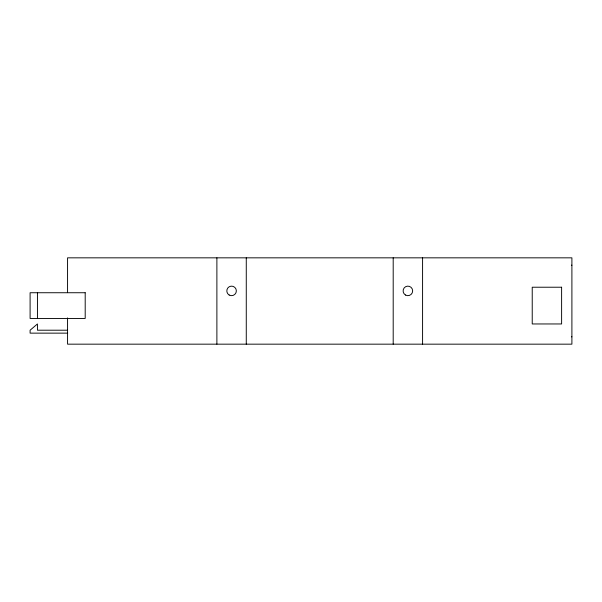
<?xml version="1.0" encoding="UTF-8"?>
<svg xmlns="http://www.w3.org/2000/svg" width="602" height="602" viewBox="0 0 602 602"><rect width="100%" height="100%" fill="white"/><g stroke="black" fill="none" stroke-linecap="round" stroke-linejoin="round"><path stroke-width="0.9" d="M571.479 265.189L571.9 265.189M67.409 330.205L37.444 330.205L37.444 323.959L30.1 330.205L30.1 333.139L67.687 333.139M571.479 336.811L571.9 336.811M422.581 257.837L422.581 344.163M393.196 257.837L393.196 344.163M246.271 257.837L246.271 344.163M216.886 257.837L216.886 344.163M67.567 292.625L67.567 257.837L571.9 257.837L571.9 344.163L67.567 344.163L67.567 317.886M37.444 292.738L37.444 318.45M561.613 287.222L532.228 287.222L532.228 323.959L561.613 323.959L561.613 287.222M85.198 292.738L30.1 292.738L30.1 318.45L85.198 318.45L85.198 292.738M229.189 295.033A4.778 4.778 0 0 0 236.353 290.901A4.778 4.778 0 0 0 229.189 286.763A4.778 4.778 0 0 0 229.189 295.033M405.5 295.033A4.778 4.778 0 0 0 412.663 290.901A4.778 4.778 0 0 0 405.5 286.763A4.778 4.778 0 0 0 405.5 295.033"/></g></svg>
